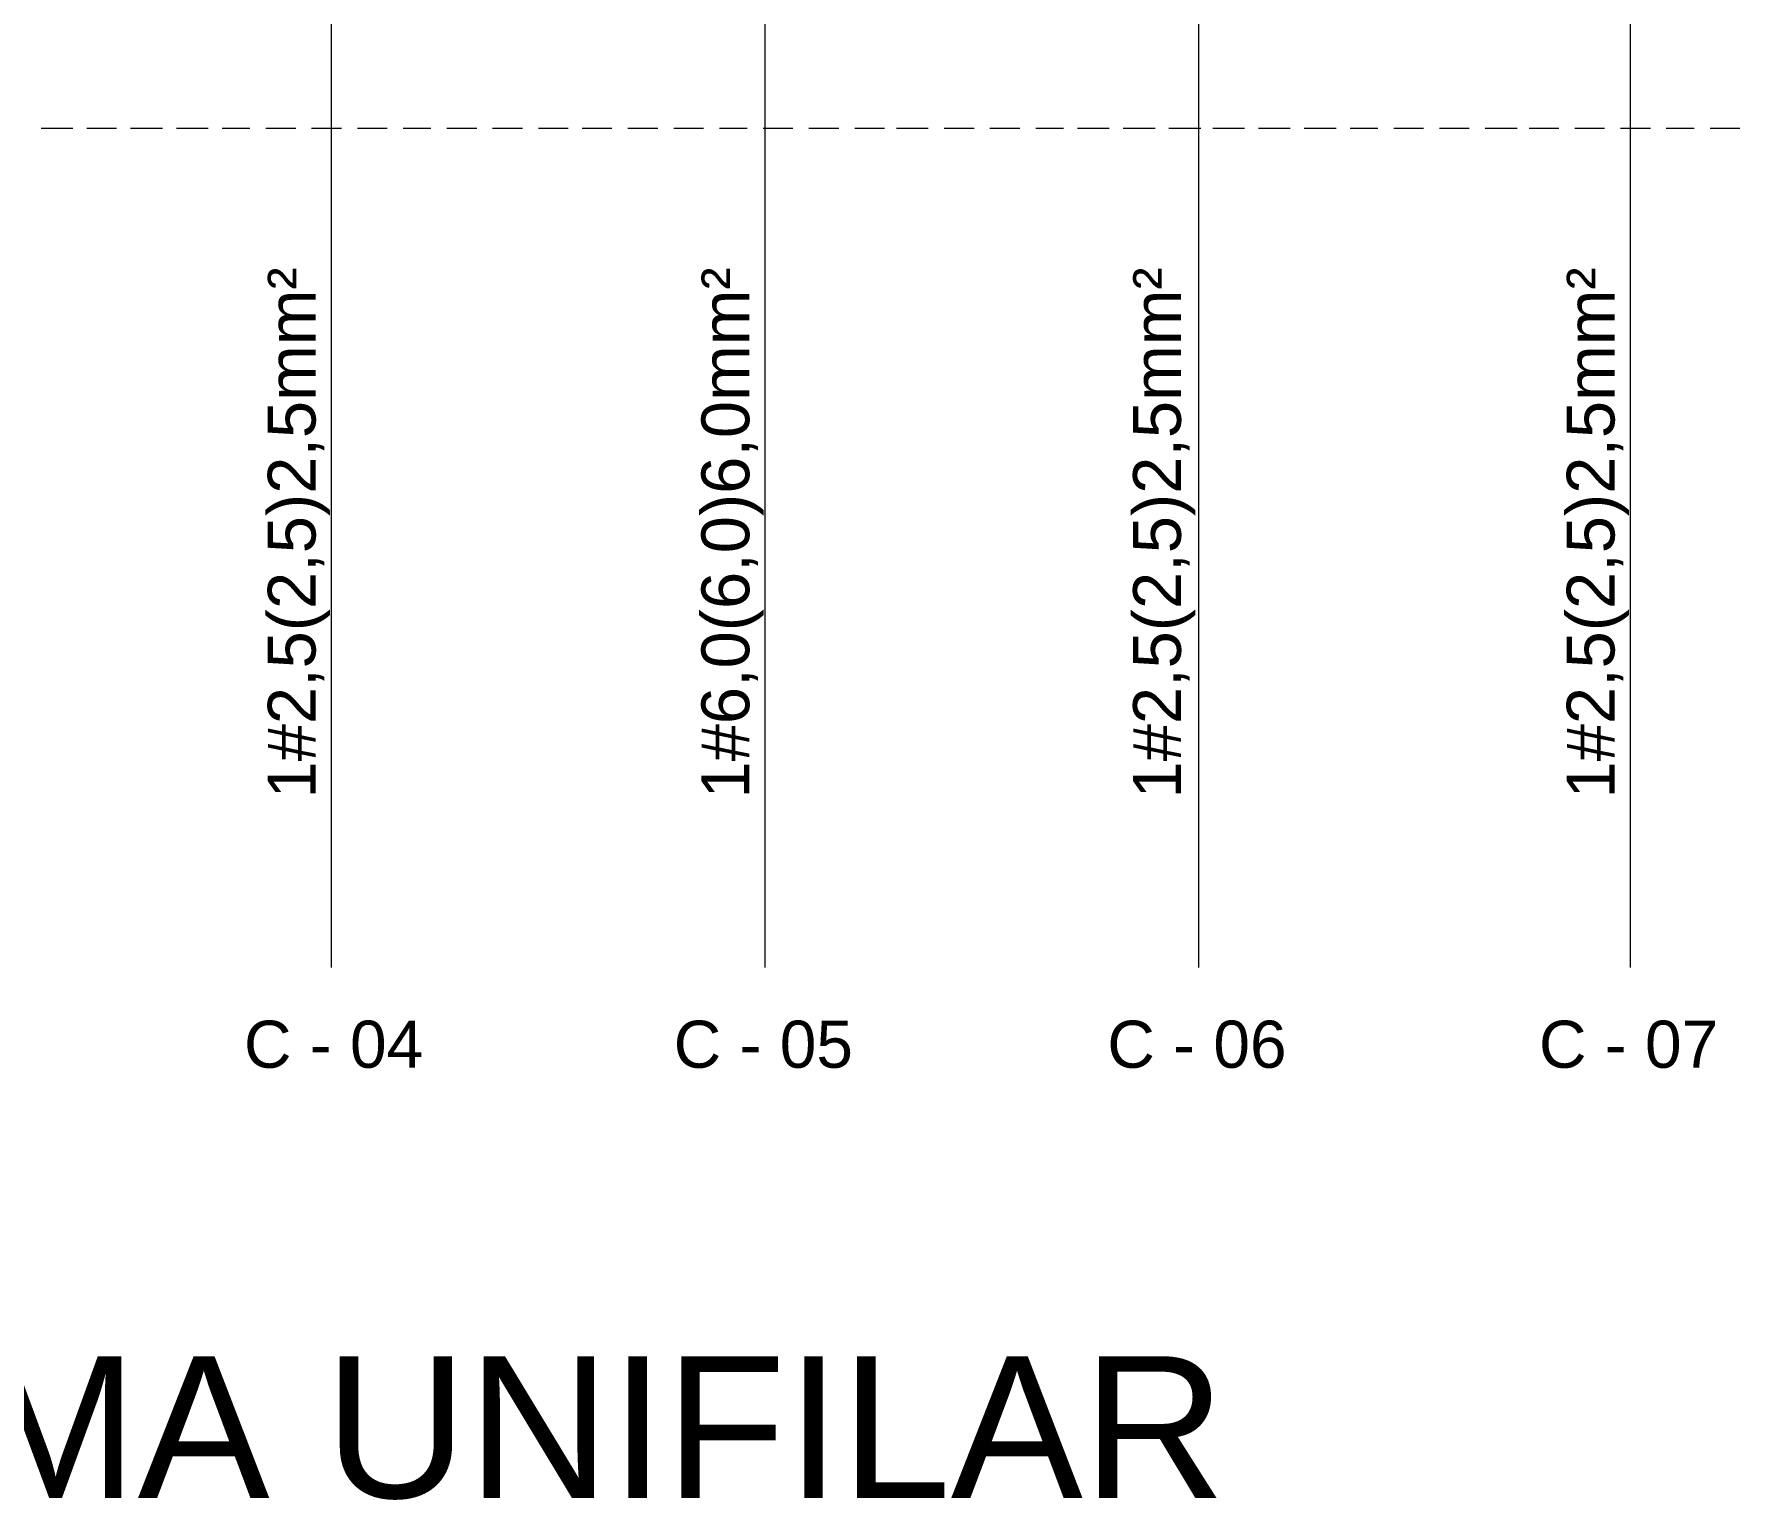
# Model space of a CAD drawing. Header units: millimetres. Extents: x 50 to 186, y -32 to 33.
# Drawn here: x 93.154 to 95.991, y 23.66 to 26.097 of the extents above; entities that cross this region are included whole.
import ezdxf

# ---------------------------------------------------------------- set-up
doc = ezdxf.new("R2010")
doc.units = ezdxf.units.MM
doc.layers.get('0').update_dxf_attribs({"lineweight": 30})
doc.styles.add('Arial0', font='arial.ttf', dxfattribs={"height": 3.14658})

msp = doc.modelspace()

# ---------------------------------------------------------------- linework, layer by layer
at = {"color": 7, "linetype": 'Continuous', "lineweight": 9, "true_color": 0x000007}
for points in [[(93.6488, 24.5448), (93.6488, 26.2154), (93.6488, 26.2154)], [(94.3699, 24.5448), (94.3699, 26.2154), (94.3699, 26.2154)], [(95.0911, 24.5448), (95.0911, 26.2154), (95.0911, 26.2154)], [(95.8089, 24.5448), (95.8089, 26.2154), (95.8089, 26.2154)]]:
    msp.add_lwpolyline(points, dxfattribs=at)
at = {"color": 6, "linetype": 'Continuous', "lineweight": 9, "true_color": 0x000006}
for points in [[(93.1658, 25.9408), (93.2187, 25.9408), (93.2187, 25.9408)], [(93.2419, 25.9408), (93.2915, 25.9408), (93.2915, 25.9408)], [(93.3147, 25.9408), (93.3676, 25.9408), (93.3676, 25.9408)], [(93.3908, 25.9408), (93.4437, 25.9408), (93.4437, 25.9408)], [(93.4668, 25.9408), (93.5132, 25.9408), (93.5132, 25.9408)], [(93.5396, 25.9408), (93.5892, 25.9408), (93.5892, 25.9408)], [(93.6157, 25.9408), (93.6653, 25.9408), (93.6653, 25.9408)], [(93.6918, 25.9408), (93.7414, 25.9408), (93.7414, 25.9408)], [(93.7679, 25.9408), (93.8142, 25.9408), (93.8142, 25.9408)], [(93.8406, 25.9408), (93.8903, 25.9408), (93.8903, 25.9408)], [(93.9167, 25.9408), (93.9664, 25.9408), (93.9664, 25.9408)], [(93.9928, 25.9408), (94.0424, 25.9408), (94.0424, 25.9408)], [(94.0656, 25.9408), (94.1152, 25.9408), (94.1152, 25.9408)], [(94.1417, 25.9408), (94.1913, 25.9408), (94.1913, 25.9408)], [(94.2178, 25.9408), (94.2674, 25.9408), (94.2674, 25.9408)], [(94.2938, 25.9408), (94.3402, 25.9408), (94.3402, 25.9408)], [(94.3666, 25.9408), (94.4162, 25.9408), (94.4162, 25.9408)], [(94.4427, 25.9408), (94.4923, 25.9408), (94.4923, 25.9408)], [(94.5188, 25.9408), (94.5684, 25.9408), (94.5684, 25.9408)], [(94.5883, 25.9408), (94.6412, 25.9408), (94.6412, 25.9408)], [(94.6676, 25.9408), (94.7173, 25.9408), (94.7173, 25.9408)], [(94.7437, 25.9408), (94.7933, 25.9408), (94.7933, 25.9408)], [(94.8198, 25.9408), (94.8661, 25.9408), (94.8661, 25.9408)], [(94.8893, 25.9408), (94.9422, 25.9408), (94.9422, 25.9408)], [(94.9654, 25.9408), (95.0183, 25.9408), (95.0183, 25.9408)], [(95.0414, 25.9408), (95.0944, 25.9408), (95.0944, 25.9408)], [(95.1142, 25.9408), (95.1671, 25.9408), (95.1671, 25.9408)], [(95.1903, 25.9408), (95.2432, 25.9408), (95.2432, 25.9408)], [(95.2664, 25.9408), (95.3193, 25.9408), (95.3193, 25.9408)], [(95.3425, 25.9408), (95.3888, 25.9408), (95.3888, 25.9408)], [(95.4152, 25.9408), (95.4649, 25.9408), (95.4649, 25.9408)], [(95.4913, 25.9408), (95.5409, 25.9408), (95.5409, 25.9408)], [(95.5674, 25.9408), (95.6203, 25.9408), (95.6203, 25.9408)], [(95.6402, 25.9408), (95.6898, 25.9408), (95.6898, 25.9408)], [(95.7163, 25.9408), (95.7659, 25.9408), (95.7659, 25.9408)], [(95.7924, 25.9408), (95.842, 25.9408), (95.842, 25.9408)], [(95.8684, 25.9408), (95.9147, 25.9408), (95.9147, 25.9408)], [(95.9412, 25.9408), (95.9908, 25.9408), (95.9908, 25.9408)]]:
    msp.add_lwpolyline(points, dxfattribs=at)

# ---------------------------------------------------------------- texts
at = {"color": 7, "true_color": 0x000007, "style": 'Arial0'}
for s, p in [('1#2,5(2,5)2,5mm²', (93.6223, 24.826)), ('1#6,0(6,0)6,0mm²', (94.3435, 24.826)), ('1#2,5(2,5)2,5mm²', (95.0613, 24.826)), ('1#2,5(2,5)2,5mm²', (95.7824, 24.826))]:
    msp.add_text(s, height=0.079563, rotation=90, dxfattribs=at).set_placement(p)
for s, p in [('C - 04', (93.5032, 24.3782)), ('C - 05', (94.2178, 24.3782)), ('C - 06', (94.9389, 24.3782)), ('C - 07', (95.6567, 24.3782))]:
    msp.add_text(s, height=0.07838, dxfattribs=at).set_placement(p)
at = {"color": 251, "true_color": 0x545454, "style": 'Arial0'}
msp.add_text('DIAGRAMA UNIFILAR', height=0.235458, dxfattribs=at).set_placement((91.7915, 23.663))

doc.saveas('drawing.dxf')
